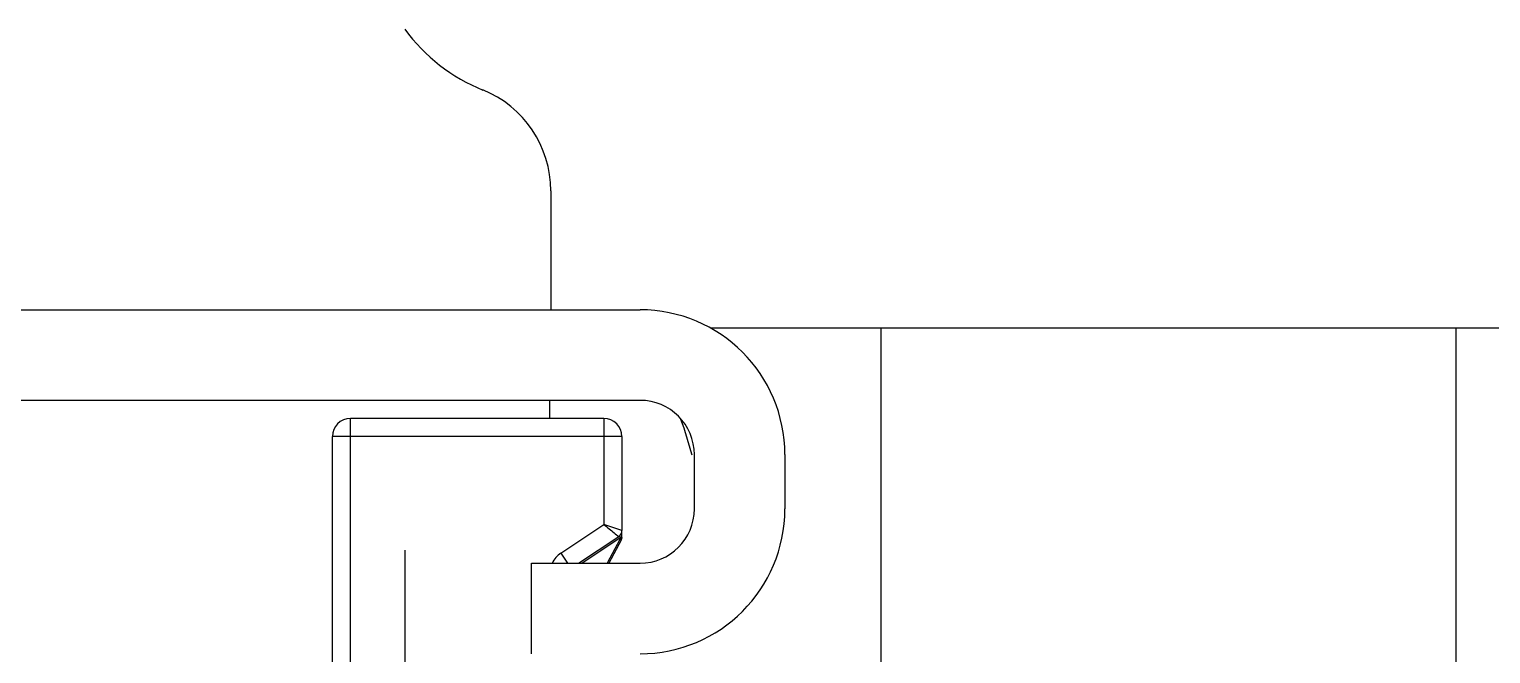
# Model space of a CAD drawing. Extents: x 4995099 to 5303443, y 4627657 to 4889583.
# Drawn here: x 5045970.7 to 5046419.8, y 4765521.4 to 4765713.2 of the extents above; entities that cross this region are included whole.
import ezdxf

# ---------------------------------------------------------------- set-up
doc = ezdxf.new("R2010")
doc.units = 0
doc.header["$LTSCALE"] = 1000
doc.header["$MEASUREMENT"] = 0
doc.layers.get('0').update_dxf_attribs({"color": 4, "linetype": 'CONTINUOUS'})

msp = doc.modelspace()

# ---------------------------------------------------------------- linework, layer by layer
at = {"linetype": 'Continuous'}
for p, q in [((5046130.97, 4765663.62), (5046130.97, 4765627.03)), ((5045791.38, 4765627.03), (5046158.4, 4765627.03)), ((5046179.93, 4765621.46), (5050374.68, 4765621.46)), ((5046232.49, 4765454.64), (5046232.49, 4765621.46)), ((5046409.18, 4765454.64), (5046409.18, 4765621.46)), ((5046158.4, 4765599.22), (5045791.38, 4765599.22)), ((5046130.59, 4765599.22), (5046130.59, 4765593.66)), ((5046069.42, 4765430.93), (5046069.42, 4765593.66)), ((5046147.28, 4765593.66), (5046069.42, 4765593.66)), ((5046147.28, 4765593.66), (5046147.28, 4765561.05)), ((5046063.86, 4765426.96), (5046063.86, 4765588.1)), ((5046152.84, 4765588.1), (5046063.86, 4765588.1)), ((5046152.84, 4765588.1), (5046152.84, 4765559.26)), ((5046175.08, 4765565.86), (5046175.08, 4765582.54)), ((5046202.89, 4765582.54), (5046202.89, 4765565.86)), ((5046134.06, 4765552.24), (5046147.28, 4765561.05)), ((5046152.84, 4765559.26), (5046147.28, 4765561.05)), ((5046139.49, 4765549.17), (5046151.85, 4765557.41)), ((5046152.21, 4765556.9), (5046140.62, 4765549.17)), ((5046152.21, 4765556.51), (5046148.28, 4765549.17)), ((5046152.64, 4765556.27), (5046148.83, 4765549.17)), ((5046152.21, 4765556.9), (5046152.21, 4765556.51)), ((5046152.21, 4765556.51), (5046152.64, 4765556.27)), ((5046152.49, 4765556.63), (5046152.26, 4765556.52)), ((5046152.84, 4765557.06), (5046152.84, 4765559.23)), ((5046086.24, 4765337.82), (5046086.24, 4765553.21)), ((5046134.06, 4765552.24), (5046136.1, 4765549.17)), ((5046125.03, 4765521.37), (5046125.03, 4765549.17)), ((5046125.03, 4765549.17), (5046158.4, 4765549.17))]:
    msp.add_line(p, q, dxfattribs=at)
msp.add_circle((5045863.67, 4765399.03), 133.46, dxfattribs=at)
for centre, radius, start, end in [((5046130.97, 4765746.1), 55.61, 216.2515, 247.9757), ((5046097.6, 4765663.62), 33.37, 0, 67.9757), ((5046158.4, 4765582.54), 44.49, 0, 90), ((5046158.4, 4765582.54), 16.68, 0, 90), ((5046069.42, 4765588.1), 5.56, 90, 180), ((5046147.28, 4765588.1), 5.56, 0, 90), ((5046066.64, 4765554.73), 111.22, 14.375, 20.3315), ((5046158.4, 4765565.86), 44.49, 270, 0), ((5046158.4, 4765565.86), 16.68, 270, 0), ((5046150.61, 4765559.26), 2.22, 303.6901, 0), ((5046151.53, 4765558.5), 2.11, 288.7744, 290.2094), ((5046151.89, 4765557.72), 1.24, 298.7138, 301.9), ((5046151.17, 4765557.06), 1.67, 331.8161, 0), ((5046138.38, 4765545.76), 7.79, 123.6901, 153.8796)]:
    msp.add_arc(centre, radius, start, end, dxfattribs=at)
for points, knots in [([(5046147.28, 4765561.05), (5046148.34, 4765560.2), (5046149.9, 4765559.04), (5046151.35, 4765557.73), (5046151.85, 4765557.41)], [0, 0, 0, 0, 0.698346, 1, 1, 1, 1]), ([(5046151.85, 4765557.41), (5046151.93, 4765557.47), (5046152.32, 4765557.55), (5046152.24, 4765557.08), (5046152.21, 4765556.9)], [0, 0, 0, 0, 0.346904, 1, 1, 1, 1]), ([(5046152.21, 4765556.9), (5046152.27, 4765556.92), (5046152.47, 4765557), (5046152.67, 4765557.12), (5046152.76, 4765557.24)], [0, 0, 0, 0, 0.29815, 1, 1, 1, 1]), ([(5046152.76, 4765557.24), (5046152.79, 4765557.27), (5046152.82, 4765557.34), (5046152.84, 4765557.42), (5046152.84, 4765557.45)], [0, 0, 0, 0, 0.519543, 1, 1, 1, 1])]:
    msp.add_open_spline(points, degree=3, knots=knots, dxfattribs=at)
msp.add_open_spline([(5046152.84, 4765557.06), (5046152.84, 4765556.9), (5046152.69, 4765556.75), (5046152.55, 4765556.66)], degree=3, dxfattribs=at)

doc.saveas('drawing.dxf')
